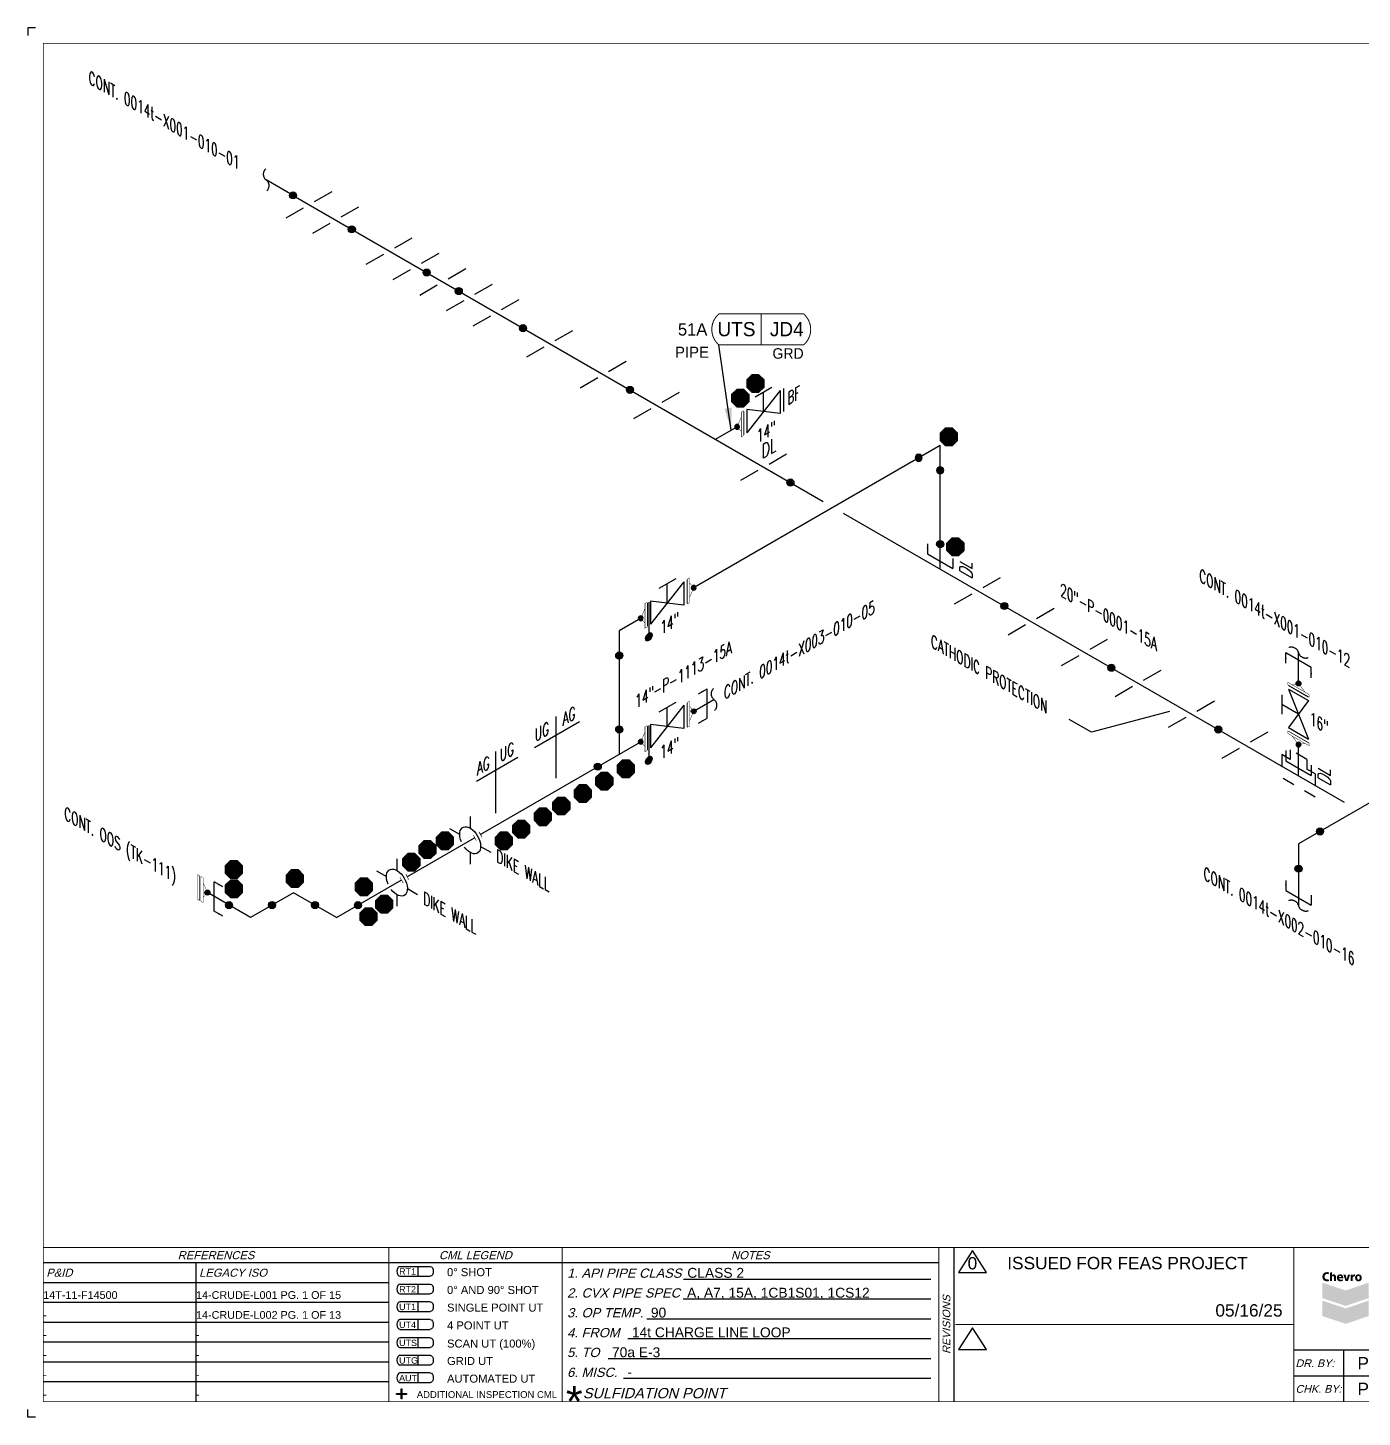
# Model space of a CAD drawing. Header units: inches. Extents: x 0 to 17.2, y 0 to 11.2.
# Drawn here: x 0 to 10.8, y 0 to 11.25 of the extents above; entities that cross this region are included whole.
import ezdxf
from ezdxf.enums import TextEntityAlignment as Align

# ---------------------------------------------------------------- set-up
doc = ezdxf.new("R2010")
doc.units = ezdxf.units.IN
doc.header["$MEASUREMENT"] = 0
doc.linetypes.add('HIDDEN2', pattern=[0.1875, 0.125, -0.0625])
for name, color, linetype in [('3', 1, 'Continuous'), ('BORDER', 3, 'Continuous'), ('BORDERTEXT', 7, 'Continuous'), ('COMP', 1, 'Continuous'), ('Continuation', 7, 'Continuous'), ('DL', 20, 'Continuous'), ('FITTINGS', 4, 'Continuous'), ('LOGO', 8, 'Continuous'), ('PART_PCML', 7, 'Continuous'), ('PART_SelectedCML_UT', 132, 'Continuous'), ('PIPE-ANNO', 150, 'HIDDEN2'), ('TEXT', 7, 'Continuous'), ('UNAS.PIPE', 251, 'Continuous'), ('WELD POINTS', 41, 'Continuous'), ('Welds', 7, 'Continuous')]:
    doc.layers.add(name, color=color, linetype=linetype)
doc.layers.add('PIPE', color=7, linetype='Continuous', lineweight=30)
doc.styles.add('CMLPAS', font='')
doc.styles.add('FEASStandard', font='arial.ttf')
doc.styles.add('ISO30', font='simplex.shx', dxfattribs={"width": 0.85, "oblique": 30, "height": 0.075})
doc.styles.add('PART_Standard', font='romans', dxfattribs={"width": 0.8, "height": 0.09})
doc.styles.add('Richmond', font='arial.ttf')
doc.styles.add('SIMPLEX', font='ROMANS')
doc.styles.get("Standard").update_dxf_attribs({"font": 'arial.ttf'})
doc.styles.get('CMLPAS').set_extended_font_data('Cordia New')
doc.dimstyles.new('Richmond', dxfattribs={"dimtxt": 0.18, "dimasz": 0.18, "dimexe": 0.18, "dimexo": 0.0625, "dimgap": 0.09, "dimtad": 0, "dimtih": 1, "dimtoh": 1, "dimdec": 4, "dimzin": 0, "dimdsep": 46, "dimtxsty": 'Richmond', "dimcen": 0.09, "dimadec": 0, "dimazin": 0, "dimtfac": 1, "dimtdec": 4, "dimtofl": 0, "dimtmove": 0, "dimatfit": 3, "dimfxl": 1, "dimtolj": 1, "dimtzin": 0, "dimarcsym": 0})
doc.dimstyles.get("Standard").update_dxf_attribs({"dimtxt": 0.18, "dimasz": 0.18, "dimexe": 0.18, "dimexo": 0.0625, "dimgap": 0.09, "dimtad": 0, "dimtih": 1, "dimtoh": 1, "dimdec": 4, "dimzin": 0, "dimdsep": 46, "dimtxsty": 'Standard', "dimcen": 0.09, "dimadec": 0, "dimazin": 0, "dimtfac": 1, "dimtdec": 4, "dimtofl": 0, "dimtmove": 0, "dimatfit": 3, "dimfxl": 1, "dimtolj": 1, "dimtzin": 0, "dimarcsym": 0})

# ---------------------------------------------------------------- blocks, each defined once
blk = doc.blocks.new('Border')
h = blk.add_hatch(color=256)
h.dxf.hatch_style = 1
h.paths.add_polyline_path([(3.147, 0.317), (3.11, 0.317), (3.11, 0.31), (3.147, 0.31), (3.147, 0.273), (3.154, 0.273), (3.154, 0.31), (3.191, 0.31), (3.191, 0.317), (3.154, 0.317), (3.154, 0.354), (3.147, 0.354)])
at = {"layer": 'LOGO', "lineweight": 0}
h = blk.add_hatch(color=164, dxfattribs=at)
edge = h.paths.add_edge_path()
edge.add_spline(control_points=[(10.659, 1.229), (10.656, 1.227), (10.65, 1.225), (10.642, 1.225), (10.618, 1.225), (10.605, 1.242), (10.605, 1.262), (10.605, 1.287), (10.622, 1.3), (10.643, 1.3), (10.652, 1.3), (10.656, 1.298), (10.659, 1.297), (10.659, 1.297), (10.656, 1.282), (10.656, 1.282), (10.653, 1.284), (10.65, 1.285), (10.644, 1.285), (10.634, 1.285), (10.623, 1.279), (10.623, 1.263), (10.623, 1.248), (10.632, 1.241), (10.644, 1.241), (10.649, 1.241), (10.652, 1.241), (10.656, 1.243), (10.656, 1.243), (10.659, 1.229), (10.659, 1.229)], knot_values=[0, 0, 0, 0, 1, 1, 1, 2, 2, 2, 3, 3, 3, 4, 4, 4, 5, 5, 5, 6, 6, 6, 7, 7, 7, 8, 8, 8, 9, 9, 9, 10, 10, 10, 10], degree=3, periodic=0)
h = blk.add_hatch(color=164, dxfattribs=at)
edge = h.paths.add_edge_path()
edge.add_spline(control_points=[(10.698, 1.282), (10.692, 1.282), (10.685, 1.279), (10.682, 1.274), (10.682, 1.274), (10.682, 1.274), (10.682, 1.274), (10.682, 1.274), (10.682, 1.3), (10.682, 1.3), (10.682, 1.3), (10.666, 1.294), (10.666, 1.294), (10.666, 1.294), (10.666, 1.228), (10.666, 1.228), (10.666, 1.228), (10.682, 1.228), (10.682, 1.228), (10.682, 1.228), (10.682, 1.259), (10.682, 1.259), (10.682, 1.263), (10.685, 1.268), (10.691, 1.268), (10.697, 1.268), (10.699, 1.263), (10.699, 1.256), (10.699, 1.256), (10.699, 1.228), (10.699, 1.228), (10.699, 1.228), (10.715, 1.228), (10.715, 1.228), (10.715, 1.228), (10.715, 1.259), (10.715, 1.259), (10.715, 1.275), (10.708, 1.282), (10.698, 1.282)], knot_values=[0, 0, 0, 0, 1, 1, 1, 2, 2, 2, 3, 3, 3, 4, 4, 4, 5, 5, 5, 6, 6, 6, 7, 7, 7, 8, 8, 8, 9, 9, 9, 10, 10, 10, 11, 11, 11, 12, 12, 12, 13, 13, 13, 13], degree=3, periodic=0)
h = blk.add_hatch(color=164, dxfattribs=at)
edge = h.paths.add_edge_path(flags=16)
edge.add_spline(control_points=[(10.758, 1.26), (10.758, 1.264), (10.756, 1.271), (10.749, 1.271), (10.742, 1.271), (10.739, 1.265), (10.739, 1.26), (10.739, 1.26), (10.758, 1.26), (10.758, 1.26)], knot_values=[0, 0, 0, 0, 1, 1, 1, 2, 2, 2, 3, 3, 3, 3], degree=3, periodic=0)
edge = h.paths.add_edge_path()
edge.add_spline(control_points=[(10.739, 1.249), (10.74, 1.242), (10.745, 1.238), (10.754, 1.238), (10.759, 1.238), (10.765, 1.24), (10.769, 1.242), (10.769, 1.242), (10.771, 1.23), (10.771, 1.23), (10.765, 1.227), (10.758, 1.225), (10.751, 1.225), (10.732, 1.225), (10.722, 1.237), (10.722, 1.254), (10.722, 1.271), (10.733, 1.282), (10.75, 1.282), (10.767, 1.282), (10.774, 1.27), (10.774, 1.254), (10.774, 1.253), (10.774, 1.25), (10.774, 1.249), (10.774, 1.249), (10.739, 1.249), (10.739, 1.249)], knot_values=[0, 0, 0, 0, 1, 1, 1, 2, 2, 2, 3, 3, 3, 4, 4, 4, 5, 5, 5, 6, 6, 6, 7, 7, 7, 8, 8, 8, 9, 9, 9, 9], degree=3, periodic=0)
blk.add_hatch(color=164, dxfattribs=at).paths.add_polyline_path([(10.793, 1.228), (10.775, 1.28), (10.793, 1.28), (10.802, 1.243), (10.803, 1.243), (10.812, 1.28), (10.83, 1.28), (10.812, 1.228)])
h = blk.add_hatch(color=164, dxfattribs=at)
edge = h.paths.add_edge_path()
edge.add_spline(control_points=[(10.834, 1.263), (10.834, 1.271), (10.834, 1.276), (10.834, 1.28), (10.834, 1.28), (10.849, 1.28), (10.849, 1.28), (10.849, 1.28), (10.849, 1.27), (10.849, 1.27), (10.849, 1.27), (10.85, 1.27), (10.85, 1.27), (10.852, 1.278), (10.857, 1.281), (10.863, 1.281), (10.865, 1.281), (10.866, 1.281), (10.868, 1.281), (10.868, 1.281), (10.868, 1.266), (10.868, 1.266), (10.867, 1.266), (10.864, 1.266), (10.862, 1.266), (10.855, 1.265), (10.852, 1.261), (10.851, 1.256), (10.85, 1.255), (10.85, 1.254), (10.85, 1.252), (10.85, 1.252), (10.85, 1.228), (10.85, 1.228), (10.85, 1.228), (10.834, 1.228), (10.834, 1.228), (10.834, 1.228), (10.834, 1.263), (10.834, 1.263)], knot_values=[0, 0, 0, 0, 1, 1, 1, 2, 2, 2, 3, 3, 3, 4, 4, 4, 5, 5, 5, 6, 6, 6, 7, 7, 7, 8, 8, 8, 9, 9, 9, 10, 10, 10, 11, 11, 11, 12, 12, 12, 13, 13, 13, 13], degree=3, periodic=0)
h = blk.add_hatch(color=164, dxfattribs=at)
edge = h.paths.add_edge_path(flags=16)
edge.add_spline(control_points=[(10.908, 1.254), (10.908, 1.262), (10.905, 1.27), (10.897, 1.27), (10.889, 1.27), (10.886, 1.262), (10.886, 1.254), (10.886, 1.245), (10.889, 1.238), (10.897, 1.238), (10.905, 1.238), (10.908, 1.245), (10.908, 1.254)], knot_values=[0, 0, 0, 0, 1, 1, 1, 2, 2, 2, 3, 3, 3, 4, 4, 4, 4], degree=3, periodic=0)
edge = h.paths.add_edge_path()
edge.add_spline(control_points=[(10.924, 1.254), (10.924, 1.237), (10.914, 1.225), (10.897, 1.225), (10.88, 1.225), (10.87, 1.237), (10.87, 1.254), (10.87, 1.271), (10.88, 1.282), (10.897, 1.282), (10.914, 1.282), (10.924, 1.271), (10.924, 1.254)], knot_values=[0, 0, 0, 0, 1, 1, 1, 2, 2, 2, 3, 3, 3, 4, 4, 4, 4], degree=3, periodic=0)
h = blk.add_hatch(color=150, dxfattribs=at)
h.set_gradient(color1=(0, 127, 255), color2=(0, 59, 117), rotation=45, one_color=1, tint=0.23, name='HEMISPHERICAL')
h.paths.add_polyline_path([(10.605, 1.089), (10.605, 1.214), (10.793, 1.151)])
h = blk.add_hatch(color=142, dxfattribs=at)
h.set_gradient(color1=(0, 153, 204), color2=(0, 57, 77), rotation=75, one_color=1, tint=0.15, name='INVCYLINDER')
h.paths.add_polyline_path([(10.98, 1.214), (10.793, 1.151), (10.605, 1.089), (10.793, 1.026), (10.98, 1.089)])
h = blk.add_hatch(color=242, dxfattribs=at)
h.set_gradient(color1=(204, 0, 51), color2=(102, 0, 26), rotation=45, one_color=1, tint=0.2, name='HEMISPHERICAL')
h.paths.add_polyline_path([(10.605, 0.944), (10.605, 1.069), (10.793, 1.006)])
h = blk.add_hatch(color=1, dxfattribs=at)
h.set_gradient(color1=(255, 0, 0), color2=(87, 0, 0), rotation=75, one_color=1, tint=0.17, name='INVCYLINDER')
h.paths.add_polyline_path([(10.98, 1.069), (10.793, 1.006), (10.605, 0.944), (10.793, 0.881), (10.98, 0.944)])
blk.add_line((5.432, 1.244), (7.435, 1.244))
for points in [[(5.43, 1.083), (7.435, 1.083)], [(5.136, 0.922), (7.435, 0.922)], [(4.982, 0.762), (7.435, 0.762)], [(4.822, 0.601), (7.435, 0.601)], [(3.147, 0.317), (3.147, 0.354), (3.154, 0.354), (3.154, 0.317)], [(4.947, 0.44), (7.435, 0.44)], [(3.147, 0.31), (3.11, 0.31), (3.11, 0.317), (3.147, 0.317)], [(3.154, 0.31), (3.154, 0.273), (3.147, 0.273), (3.147, 0.31)], [(3.154, 0.317), (3.191, 0.317), (3.191, 0.31), (3.154, 0.31)]]:
    blk.add_lwpolyline(points)
at = {"layer": 'BORDER'}
for p, q in [((7.625, 0.25), (7.625, 1.5)), ((7.5, 1.375), (0.25, 1.375)), ((1.487, 0.25), (1.487, 1.375)), ((1.487, 1.214), (0.25, 1.214)), ((3.048, 1.214), (1.487, 1.214)), ((1.487, 1.054), (0.25, 1.054)), ((3.048, 1.054), (1.487, 1.054)), ((1.487, 0.893), (0.25, 0.893)), ((3.048, 0.893), (1.487, 0.893)), ((1.487, 0.732), (0.25, 0.732)), ((3.048, 0.732), (1.487, 0.732)), ((1.487, 0.571), (0.25, 0.571)), ((3.048, 0.571), (1.487, 0.571)), ((12.25, 0.667), (10.375, 0.667)), ((10.775, 0.667), (10.775, 0.25)), ((12.25, 0.458), (10.375, 0.458)), ((1.487, 0.411), (0.25, 0.411)), ((3.048, 0.411), (1.487, 0.411))]:
    blk.add_line(p, q, dxfattribs=at)
at = {"layer": 'BORDER', "const_width": 0.005}
blk.add_lwpolyline([(0.25, 0.25), (17.25, 0.25), (17.25, 11.25), (0.25, 11.25)], close=True, dxfattribs=at)
at = {"layer": 'BORDER', "const_width": 0.00833}
for points in [[(17.25, 1.5), (0.25, 1.5)], [(3.048, 0.25), (3.048, 1.5)], [(4.45, 0.25), (4.45, 1.5)], [(7.5, 0.25), (7.5, 1.5)], [(10.375, 0.25), (10.375, 1.5)], [(7.634, 0.875), (10.375, 0.875)]]:
    blk.add_lwpolyline(points, dxfattribs=at)
at = {"layer": 'BORDERTEXT', "color": 7, "linetype": 'Continuous'}
for p, q in [((3.137, 1.346), (3.383, 1.346)), ((3.137, 1.267), (3.383, 1.267)), ((3.137, 1.202), (3.383, 1.202)), ((3.137, 1.123), (3.383, 1.123))]:
    blk.add_line(p, q, dxfattribs=at)
at = {"layer": 'BORDERTEXT'}
for p, q in [((3.283, 1.346), (3.283, 1.267)), ((3.283, 1.202), (3.283, 1.123)), ((3.283, 1.059), (3.283, 0.98)), ((3.283, 1.059), (3.283, 0.98)), ((3.283, 0.915), (3.283, 0.836)), ((3.283, 0.915), (3.283, 0.836)), ((3.283, 0.768), (3.283, 0.689)), ((3.283, 0.768), (3.283, 0.689)), ((3.283, 0.626), (3.283, 0.548)), ((3.283, 0.626), (3.283, 0.548)), ((3.283, 0.483), (3.283, 0.405)), ((3.283, 0.483), (3.283, 0.405))]:
    blk.add_line(p, q, dxfattribs=at)
at = {"layer": 'BORDERTEXT', "color": 7}
for p, q in [((3.383, 1.059), (3.137, 1.059)), ((3.137, 0.98), (3.383, 0.98)), ((3.383, 0.915), (3.137, 0.915)), ((3.137, 0.836), (3.383, 0.836)), ((3.383, 0.768), (3.137, 0.768)), ((3.137, 0.689), (3.383, 0.689)), ((3.383, 0.626), (3.137, 0.626)), ((3.137, 0.548), (3.383, 0.548)), ((3.383, 0.483), (3.137, 0.483)), ((3.137, 0.405), (3.383, 0.405))]:
    blk.add_line(p, q, dxfattribs=at)
at = {"layer": 'BORDERTEXT'}
for centre in [(3.137, 1.307), (3.137, 1.163), (3.137, 1.02), (3.137, 0.876), (3.137, 0.729), (3.137, 0.587), (3.137, 0.444)]:
    blk.add_ellipse(centre, major_axis=(0, -0.0394), ratio=0.624439, start_param=3.141593, end_param=6.283185, dxfattribs=at)
at = {"layer": 'BORDERTEXT', "extrusion": (0, 0, -1)}
for centre in [(3.383, 1.307), (3.383, 1.163), (3.383, 1.02), (3.383, 0.876), (3.383, 0.729), (3.383, 0.587), (3.383, 0.444)]:
    blk.add_ellipse(centre, major_axis=(0, -0.0394), ratio=0.624439, start_param=3.141593, end_param=6.283185, dxfattribs=at)
at = {"layer": 'BORDERTEXT', "style": 'FEASStandard', "oblique": 15}
for s, p in [('REFERENCES', (1.649, 1.437)), ('CML LEGEND', (3.749, 1.437)), ('NOTES', (5.975, 1.437))]:
    blk.add_text(s, height=0.065, dxfattribs=at).set_placement(p, align=Align.MIDDLE)
for s, height, p in [('P&ID', 0.065, (0.275, 1.295)), ('LEGACY ISO', 0.065, (1.512, 1.295)), ('DR. BY:', 0.0625, (10.387, 0.562)), ('CHK. BY:', 0.0625, (10.387, 0.354))]:
    blk.add_text(s, height=height, dxfattribs=at).set_placement(p, align=Align.MIDDLE_LEFT)
at = {"layer": 'BORDERTEXT', "style": 'FEASStandard'}
for s, height, p in [('RT1', 0.0518, (3.131, 1.279)), ('0%%D SHOT', 0.0648, (3.519, 1.267)), ('RT2', 0.0518, (3.131, 1.135)), ('0%%D AND 90%%D SHOT', 0.0648, (3.519, 1.123)), ('UT1', 0.0518, (3.131, 0.992)), ('SINGLE POINT UT', 0.0648, (3.519, 0.98)), ('4 POINT UT', 0.0648, (3.519, 0.836)), ('UT4', 0.0518, (3.131, 0.847)), ('UTS', 0.0518, (3.131, 0.701)), ('SCAN UT (100%%%)', 0.0648, (3.519, 0.689)), ('UTG', 0.0518, (3.131, 0.559)), ('GRID UT', 0.0648, (3.519, 0.548)), ('AUT', 0.0518, (3.131, 0.416)), ('AUTOMATED UT', 0.0648, (3.519, 0.405)), ('ADDITIONAL INSPECTION CML', 0.055, (3.274, 0.281))]:
    blk.add_text(s, height=height, dxfattribs=at).set_placement(p)
at = {"layer": 'BORDERTEXT', "style": 'FEASStandard', "oblique": 15}
for s, height, p in [('1. API PIPE CLASS', 0.075, (4.491, 1.254)), ('2. CVX PIPE SPEC', 0.075, (4.491, 1.094)), ('3. OP TEMP.', 0.075, (4.491, 0.933)), ('4. FROM ', 0.075, (4.491, 0.772)), ('5. TO ', 0.075, (4.491, 0.612)), ('6. MISC. ', 0.075, (4.491, 0.451)), ('SULFIDATION POINT', 0.08333, (4.619, 0.278))]:
    blk.add_text(s, height=height, dxfattribs=at).set_placement(p)
blk.add_text('REVISIONS', height=0.0625, rotation=90, dxfattribs=at).set_placement((7.562, 0.875), align=Align.MIDDLE)
at = {"layer": 'BORDERTEXT', "insert": (4.481, 0.378), "char_height": 0.25, "attachment_point": 1, "style": 'FEASStandard'}
blk.add_mtext('*', dxfattribs=at)
blk = doc.blocks.new('BORDER TEXT')
at = {"layer": 'BORDERTEXT'}
for tag, p, height, style in [('API_PIPE_CLASS', (5.464, 1.254), 0.08, 'Richmond'), ('MATERIAL1', (12.263, 1.211), 0.08, 'Richmond'), ('P&ID_#1', (0.25, 1.083), 0.0625, 'FEASStandard'), ('LINE_#1', (1.487, 1.083), 0.0625, 'FEASStandard'), ('CVX_PIPE_SPEC', (5.462, 1.093), 0.08, 'Richmond'), ('OP_TEMP', (5.169, 0.932), 0.08, 'Richmond'), ('MATERIAL2', (12.263, 1.04), 0.08, 'Richmond'), ('P&ID_#2', (0.25, 0.922), 0.0625, 'FEASStandard'), ('LINE_#2', (1.487, 0.922), 0.0625, 'FEASStandard'), ('MATERIAL3', (12.263, 0.868), 0.08, 'Richmond'), ('P&ID_#3', (0.25, 0.762), 0.0625, 'FEASStandard'), ('LINE_#3', (1.487, 0.762), 0.0625, 'FEASStandard'), ('FROM', (5.015, 0.772), 0.08, 'Richmond'), ('TO', (4.854, 0.611), 0.08, 'Richmond'), ('MATERIAL4', (12.263, 0.696), 0.08, 'Richmond'), ('P&ID_#4', (0.25, 0.601), 0.0625, 'FEASStandard'), ('LINE_#4', (1.487, 0.601), 0.0625, 'FEASStandard'), ('MATERIAL5', (12.263, 0.525), 0.08, 'Richmond'), ('P&ID_#5', (0.25, 0.44), 0.0625, 'FEASStandard'), ('LINE_#5', (1.487, 0.44), 0.0625, 'FEASStandard'), ('MISC', (4.979, 0.451), 0.08, 'Richmond'), ('INSULATION', (12.928, 0.414), 0.0625, 'FEASStandard'), ('P&ID_#6', (0.25, 0.28), 0.0625, 'FEASStandard'), ('LINE_#6', (1.487, 0.28), 0.0625, 'FEASStandard'), ('PWHT', (12.928, 0.281), 0.0625, 'FEASStandard')]:
    blk.add_attdef(tag, p, '', height=height, dxfattribs=dict(at, style=style))
at = {"layer": 'BORDERTEXT', "style": 'FEASStandard'}
for tag, p in [('DR.BY', (11.075, 0.562)), ('DR.BY_DATE', (11.95, 0.562)), ('CHK_BY', (11.075, 0.354)), ('CHK._BY_DATE', (11.95, 0.354))]:
    blk.add_attdef(tag, text='', height=0.1, dxfattribs=at).set_placement(p, align=Align.MIDDLE_CENTER)
at = {"layer": 'BORDERTEXT', "style": 'PART_Standard', "width": 0.8}
for tag, p in [('PLANT_NUMBER', (13.938, 0.384)), ('SYSTEM_NUMBER', (14.812, 0.384)), ('CIRCUIT_NUMBER', (15.688, 0.384)), ('SHEET_NUMBER', (16.5, 0.384)), ('REVISION', (17.062, 0.384))]:
    blk.add_attdef(tag, text='', height=0.15, dxfattribs=at).set_placement(p, align=Align.MIDDLE_CENTER)
blk = doc.blocks.new('4_SUPPORT_I-BEAM_30')
at = {"color": 0, "linetype": 'ByBlock', "lineweight": -2}
for p, q in [((-0.044, 0.025), (-0.186, 0.107)), ((0.186, -0.107), (0.044, -0.025))]:
    blk.add_line(p, q, dxfattribs=at)
blk = doc.blocks.new('1_BREAK-PIPE_PIPE_00')
at = {"color": 0, "linetype": 'ByBlock', "lineweight": -2}
for centre, major_axis in [((0.03, -0.092), (0, 0.101)), ((-0.03, 0.092), (0, -0.101))]:
    blk.add_ellipse(centre, major_axis=major_axis, ratio=0.711978, start_param=0.427466, end_param=3.141593, dxfattribs=at)
blk = doc.blocks.new('1_Tilde_00')
at = {"layer": 'PIPE-ANNO', "xscale": -0.5000000000000001, "yscale": 0.5, "zscale": 0.5}
blk.add_blockref('1_BREAK-PIPE_PIPE_00', (0, 0), dxfattribs=at)
blk = doc.blocks.new('1_Cont_330')
at = {"layer": 'Continuation', "style": 'PART_Standard', "oblique": 330, "width": 0.8}
blk.add_attdef('CONT.', (0, 0), '', height=0.09, rotation=330, dxfattribs=at)
blk = doc.blocks.new('2_WELD_SINGLE_00')
at = {"linetype": 'ByBlock', "lineweight": -2}
h = blk.add_hatch(color=0, dxfattribs=at)
edge = h.paths.add_edge_path()
edge.add_arc((0, 0), 0.0286, 0, 360)
at = {"color": 0, "linetype": 'ByBlock', "lineweight": -2}
blk.add_circle((0, 0), 0.0286, dxfattribs=at)
blk = doc.blocks.new('3_VALVE_FLANGE_GATE_30')
at = {"color": 0, "linetype": 'ByBlock', "lineweight": -2}
blk.add_wipeout([(-0.162, -0.187), (-0.135, -0.172), (0, 0), (0.135, -0.016), (0.162, 0), (0.162, 0.187), (0.135, 0.172), (0, 0), (-0.135, 0.016), (-0.162, 0)], dxfattribs=at)
for p, q in [((0.135, 0.172), (-0.135, -0.172)), ((0.068, 0.195), (-0.068, 0.117)), ((0, 0), (0, 0.156)), ((0.135, 0.172), (0.135, -0.016)), ((0.162, 0.187), (0.162, 0)), ((-0.162, 0), (-0.162, -0.187)), ((-0.135, 0.016), (-0.135, -0.172)), ((0.135, -0.016), (-0.135, 0.016))]:
    blk.add_line(p, q, dxfattribs=at)
blk = doc.blocks.new('AM9A04')
at = {"linetype": 'Continuous', "const_width": 0.01}
blk.add_lwpolyline([(0, -0.289), (0, 0.289), (-0.05, 0.318), (-0.05, -0.26)], close=True, dxfattribs=at)
at = {"const_width": 0.01}
blk.add_lwpolyline([(-0.05, -0.144), (-0.15, 0.087), (-0.05, 0.202)], dxfattribs=at)
blk = doc.blocks.new('A09')
at = {"layer": 'Welds'}
h = blk.add_hatch(color=256, dxfattribs=at)
h.dxf.hatch_style = 1
h.paths.add_polyline_path([(-0.03, 0, 1), (0.03, 0, 1)])
blk.add_circle((0, 0), 0.03, dxfattribs=at)
blk = doc.blocks.new('*U14')
blk.add_wipeout([(0.052, -0.03), (0.017, -0.07), (0.017, -0.11), (0, -0.1), (0, 0.1), (0.017, 0.09), (0.017, 0.05)]).dxf.layer = 'COMP'
at = {"layer": '3', "xscale": 0.65, "yscale": 0.65, "zscale": 0.65}
blk.add_blockref('A09', (0.052, -0.03), dxfattribs=at)
at = {"layer": 'COMP', "xscale": 0.3466300616258731, "yscale": 0.3466300616258731, "zscale": 0.3466300616258731, "rotation": 180}
blk.add_blockref('AM9A04', (0, 0), dxfattribs=at)
blk = doc.blocks.new('1_Text_30')
at = {"layer": 'TEXT', "style": 'PART_Standard', "oblique": 30, "width": 0.8}
blk.add_attdef('TEXT', (0, 0), '', height=0.09, rotation=30, dxfattribs=at)
blk = doc.blocks.new('DL_30')
at = {"layer": 'DL', "style": 'ISO30', "oblique": 30, "width": 0.85}
blk.add_text('DL', height=0.1, rotation=30, dxfattribs=at).set_placement((-0.21, 0.037))
blk = doc.blocks.new('1_Text_330')
at = {"layer": 'TEXT', "style": 'PART_Standard', "oblique": 330, "width": 0.8}
blk.add_attdef('3/4"', (0, 0), '', height=0.09, rotation=330, dxfattribs=at)
blk = doc.blocks.new('1_Tilde_30')
at = {"layer": 'PIPE-ANNO', "xscale": -0.5000000000000001, "yscale": 0.5000000000000001, "zscale": 0.5000000000000001, "rotation": 114.4010914305396}
blk.add_blockref('1_BREAK-PIPE_PIPE_00', (0, 0), dxfattribs=at)
blk = doc.blocks.new('2_ELBOW_WELD_30')
at = {"linetype": 'ByBlock', "lineweight": -2}
h = blk.add_hatch(color=0, dxfattribs=at)
edge = h.paths.add_edge_path()
edge.add_arc((0.174, 0.1), 0.0286, 0, 360)
h = blk.add_hatch(color=0, dxfattribs=at)
edge = h.paths.add_edge_path()
edge.add_arc((0, -0.201), 0.0286, 0, 360)
at = {"color": 0, "linetype": 'ByBlock', "lineweight": -2}
for centre in [(0.174, 0.1), (0, -0.201)]:
    blk.add_circle(centre, 0.0286, dxfattribs=at)
blk = doc.blocks.new('2_ELBOW_WELD_330')
at = {"linetype": 'ByBlock', "lineweight": -2}
h = blk.add_hatch(color=0, dxfattribs=at)
edge = h.paths.add_edge_path()
edge.add_arc((0.174, -0.1), 0.0286, 0, 360)
h = blk.add_hatch(color=0, dxfattribs=at)
edge = h.paths.add_edge_path()
edge.add_arc((0, -0.201), 0.0286, 0, 360)
at = {"color": 0, "linetype": 'ByBlock', "lineweight": -2}
for centre in [(0.174, -0.1), (0, -0.201)]:
    blk.add_circle(centre, 0.0286, dxfattribs=at)
blk = doc.blocks.new('2_BLIND_THREAD_PADDLE_30')
blk.add_wipeout([(-0.014, 0.086), (0.014, 0.102), (0.014, -0.086), (-0.014, -0.102)])
at = {"linetype": 'ByBlock', "lineweight": -2}
h = blk.add_hatch(color=0, dxfattribs=at)
edge = h.paths.add_edge_path()
edge.add_ellipse((0, 0.187), major_axis=(-0.0185, -0.032), ratio=0.57735, start_angle=0, end_angle=360)
at = {"color": 0, "linetype": 'ByBlock', "lineweight": -2}
for p, q in [((0, -0.094), (0, 0.157)), ((-0.014, -0.102), (-0.014, 0.086)), ((0.014, -0.086), (0.014, 0.102))]:
    blk.add_line(p, q, dxfattribs=at)
blk.add_ellipse((0, 0.187), major_axis=(-0.0185, -0.032), ratio=0.57735, dxfattribs=at)
blk = doc.blocks.new('1_Cont_30')
at = {"layer": 'Continuation', "style": 'PART_Standard', "oblique": 30, "width": 0.8}
blk.add_attdef('CONT', (0, 0), '', height=0.09, rotation=30, dxfattribs=at)
blk = doc.blocks.new('DL_Vert_30')
at = {"layer": 'DL', "style": 'ISO30', "oblique": 30, "width": 0.85}
blk.add_text('DL', height=0.1, rotation=90, dxfattribs=at).set_placement((0, 0))
blk = doc.blocks.new('*U95')
at = {"layer": 'WELD POINTS'}
for p, rotation in [((-0.174, 0.1), 329.9999999999999), ((0.174, 0.1), 119.9999999999999)]:
    blk.add_blockref('2_WELD_SINGLE_00', p, dxfattribs=dict(at, rotation=rotation))
blk = doc.blocks.new('*U97')
at = {"layer": 'WELD POINTS'}
for p, rotation in [((-0.174, -0.1), 30.00000000000001), ((0.174, -0.1), 60.00000000000003)]:
    blk.add_blockref('2_WELD_SINGLE_00', p, dxfattribs=dict(at, rotation=rotation))
blk = doc.blocks.new('*U96')
at = {"layer": 'WELD POINTS'}
for p, rotation in [((-0.174, 0.1), 330.0000000000001), ((0.174, 0.1), 119.9999999999999)]:
    blk.add_blockref('2_WELD_SINGLE_00', p, dxfattribs=dict(at, rotation=rotation))
blk = doc.blocks.new('6_PASS-THROUGH_GRADE_00')
at = {"color": 0, "linetype": 'ByBlock', "lineweight": -2}
for p, q in [((-0.166, 0.096), (-0.085, 0.049)), ((0.085, 0.049), (0.166, 0.096)), ((-0.166, -0.096), (-0.085, -0.049)), ((-0.024, -0.045), (0, -0.045)), ((-0.024, -0.093), (0, -0.093)), ((0, -0.045), (0, -0.093)), ((0, -0.045), (0.024, -0.045)), ((0, -0.093), (0.024, -0.093)), ((0.085, -0.049), (0.166, -0.096))]:
    blk.add_line(p, q, dxfattribs=at)
blk.add_wipeout([(-0.024, -0.045), (0.024, -0.045), (0.024, -0.093), (-0.024, -0.093)], dxfattribs=at)
blk.add_ellipse((0, 0), major_axis=(-0.12, 0), ratio=0.57735, start_param=4.915034, end_param=10.792929, dxfattribs=at)
blk = doc.blocks.new('*U99')
at = {"layer": 'PIPE-ANNO', "linetype": 'Continuous'}
for p, q in [((0, 0.1), (0, 0.6)), ((-0.156, 0.36), (0.18, 0.554))]:
    blk.add_line(p, q, dxfattribs=at)
at = {"layer": 'TEXT', "style": 'PART_Standard', "oblique": 30, "width": 0.8}
blk.add_attdef('SPEC_1_30/30', (-0.153, 0.404), '', height=0.09, rotation=30, dxfattribs=at)
blk.add_attdef('SPEC_2_30/30', text='', height=0.09, rotation=30, dxfattribs=at).set_placement((0.149, 0.578), align=Align.RIGHT)
blk = doc.blocks.new('*U100')
at = {"layer": 'PIPE-ANNO', "linetype": 'Continuous'}
for p, q in [((0, 0.1), (0, 0.6)), ((-0.176, 0.348), (0.187, 0.558))]:
    blk.add_line(p, q, dxfattribs=at)
at = {"layer": 'TEXT', "style": 'PART_Standard', "oblique": 30, "width": 0.8}
blk.add_attdef('SPEC_1_30/30', (-0.173, 0.392), '', height=0.09, rotation=30, dxfattribs=at)
blk.add_attdef('SPEC_2_30/30', text='', height=0.09, rotation=30, dxfattribs=at).set_placement((0.156, 0.583), align=Align.RIGHT)
blk = doc.blocks.new('PART_PCML')
blk.add_hatch(color=0).paths.add_polyline_path([(-0.07, -0.029), (-0.029, -0.07), (0.029, -0.07), (0.07, -0.029), (0.07, 0.029), (0.029, 0.07), (-0.029, 0.07), (-0.07, 0.029)])
at = {"color": 7, "const_width": 0.009}
blk.add_lwpolyline([(-0.07, 0.029), (-0.029, 0.07), (0.029, 0.07), (0.07, 0.029), (0.07, -0.029), (0.029, -0.07), (-0.029, -0.07), (-0.07, -0.029), (-0.07, 0.029), (-0.029, 0.07)], dxfattribs=at)
at = {"color": 18, "true_color": 0x000000}
blk.add_lwpolyline([(-0.029, 0.07), (-0.07, 0.029), (-0.07, -0.029), (-0.029, -0.07), (0.029, -0.07), (0.07, -0.029), (0.07, 0.029), (0.029, 0.07)], close=True, dxfattribs=at)
at = {"color": 7, "true_color": 0xffffff, "style": 'SIMPLEX', "width": 0.8, "flags": 1}
for tag, p in [('CIRCUIT', (-0.094, 0.089)), ('DM', (-0.053, -0.133)), ('TYPE', (-0.075, -0.204))]:
    blk.add_attdef(tag, p, '', height=0.0586, dxfattribs=at)
at = {"color": 7, "true_color": 0xffffff, "style": 'SIMPLEX', "width": 0.8}
blk.add_attdef('DMDISP', text='', height=0.0586, dxfattribs=at).set_placement((0, 0), align=Align.MIDDLE_CENTER)
blk = doc.blocks.new('CMLPAS')
at = {"const_width": 0.008}
blk.add_lwpolyline([(0.063, 0.125, 0.454441), (0.063, -0.125), (0.75, -0.125, 0.454441), (0.75, 0.125)], format="xyb", close=True, dxfattribs=at)
blk.add_lwpolyline([(0.406, -0.125), (0.406, 0.125)], dxfattribs=at)
at = {"style": 'CMLPAS', "flags": 1}
for tag, p in [('STATE', (0.75, 0.623)), ('DL', (0.75, 0.482)), ('CIRCUIT', (0.75, 0.341)), ('SUBSINTERVAL(MONTHS)', (-0.025, -0.335)), ('OLD_ID', (0.75, -0.337)), ('OLD_NDE', (0.75, -0.478)), ('OLD_ENTY', (0.741, -0.636)), ('SIZE', (0.747, -0.761)), ('SPEC', (0.747, -0.902)), ('JUSTIFY', (0.747, -1.043)), ('COMMENTS', (0.747, -1.185)), ('OLD_ASSET', (0.75, -1.326)), ('SCHED', (0.737, -1.469)), ('NOM_THICK', (0.752, -1.61)), ('CORR_ALLOW', (0.763, -1.745)), ('TML_STATUS', (0.772, -1.878)), ('FLOW_ORDER', (0.778, -2.13))]:
    blk.add_attdef(tag, text='', height=0.1, dxfattribs=at).set_placement(p, align=Align.MIDDLE_RIGHT)
at = {"style": 'CMLPAS'}
for tag, height, p in [('CHILD', 0.25, (0.75, 0.269)), ('###', 0.115, (0.75, 0.002)), ('ACCESS', 0.085, (0.75, -0.195))]:
    blk.add_attdef(tag, text='', height=height, dxfattribs=at).set_placement(p, align=Align.MIDDLE_RIGHT)
at = {"color": 152, "style": 'CMLPAS'}
for tag, height, p in [('SPECIAL', 0.085, (0.405, 0.19)), ('DM-TYPE', 0.1, (-0.03, 0)), ('COMP', 0.09, (-0.017, -0.185))]:
    blk.add_attdef(tag, text='', height=height, dxfattribs=at).set_placement(p, align=Align.MIDDLE_RIGHT)
at = {"style": 'CMLPAS'}
blk.add_attdef('NDE', text='', height=0.115, dxfattribs=at).set_placement((0.206, 0.002), align=Align.MIDDLE_CENTER)
blk = doc.blocks.new('*U81')
at = {"color": 20, "linetype": 'ByBlock', "ltscale": 0.7}
blk.add_line((-0.103, 0.122), (0.103, 0.003), dxfattribs=at)
for points in [[(-0.103, 0.204), (-0.103, 0.122)], [(0.103, 0.086), (0.103, 0.003)]]:
    blk.add_leader(points, dimstyle='Richmond', override={"dimasz": 0.04, "dimgap": 0.09, "dimtad": 0}, dxfattribs=at)
blk = doc.blocks.new('*U82')
at = {"color": 20, "linetype": 'ByBlock', "ltscale": 0.7}
blk.add_line((0.054, 0.15), (0.054, -0.087), dxfattribs=at)
for points in [[(0.126, 0.191), (0.054, 0.15)], [(0.126, -0.046), (0.054, -0.087)]]:
    blk.add_leader(points, dimstyle='Richmond', override={"dimasz": 0.04, "dimgap": 0.09, "dimtad": 0}, dxfattribs=at)
blk = doc.blocks.new('*U83')
at = {"color": 20, "linetype": 'ByBlock', "ltscale": 0.7}
blk.add_line((-0.054, -0.15), (-0.054, 0.087), dxfattribs=at)
for points in [[(-0.126, 0.046), (-0.054, 0.087)], [(-0.126, -0.191), (-0.054, -0.15)]]:
    blk.add_leader(points, dimstyle='Richmond', override={"dimasz": 0.04, "dimgap": 0.09, "dimtad": 0}, dxfattribs=at)
blk = doc.blocks.new('*U84')
at = {"color": 20, "linetype": 'ByBlock', "ltscale": 0.7}
blk.add_line((0.103, -0.122), (-0.103, -0.003), dxfattribs=at)
for points in [[(-0.103, -0.086), (-0.103, -0.003)], [(0.103, -0.204), (0.103, -0.122)]]:
    blk.add_leader(points, dimstyle='Richmond', override={"dimasz": 0.04, "dimgap": 0.09, "dimtad": 0}, dxfattribs=at)

msp = doc.modelspace()

# ---------------------------------------------------------------- linework, layer by layer
for p, q in [((0, 11.25), (0, 11.188)), ((0.062, 11.25), (0, 11.25)), ((7.386, 7.868), (4.788, 6.368)), ((4.788, 6.368), (4.788, 5.368)), ((2.499, 4.046), (5.014, 5.498)), ((1.803, 4.046), (1.454, 4.248)), ((2.151, 4.247), (1.803, 4.046)), ((2.499, 4.046), (2.151, 4.247)), ((0, 0), (0, 0.062)), ((0.062, 0), (0, 0))]:
    msp.add_line(p, q)
at = {"layer": 'BORDERTEXT'}
for points in [[(7.647, 1.349), (7.534, 1.173), (7.76, 1.173)], [(7.647, 0.724), (7.534, 0.548), (7.76, 0.548)]]:
    msp.add_lwpolyline(points, close=True, dxfattribs=at)
at = {"layer": 'FITTINGS', "linetype": 'HIDDEN2', "lineweight": -2, "ltscale": 0.5}
for p, q in [((10.355, 5.326), (10.355, 5.248)), ((10.423, 5.021), (10.152, 5.178)), ((10.423, 5.209), (10.355, 5.248)), ((10.423, 5.209), (10.423, 5.021))]:
    msp.add_line(p, q, dxfattribs=at)
at = {"layer": 'PIPE'}
for p, q in [((2.147, 9.893), (6.439, 7.415)), ((5.568, 7.918), (6.118, 8.236)), ((7.386, 6.868), (7.386, 7.868)), ((6.602, 7.321), (10.657, 4.98)), ((10.287, 5.193), (10.287, 5.941))]:
    msp.add_line(p, q, dxfattribs=at)
at = {"layer": 'UNAS.PIPE'}
for p, q in [((2.147, 9.893), (1.93, 10.018)), ((10.287, 5.941), (10.287, 6.191)), ((5.014, 5.498), (5.555, 5.811)), ((10.287, 4.642), (10.287, 4.142))]:
    msp.add_line(p, q, dxfattribs=at)
msp.add_lwpolyline([(9.242, 5.715), (8.61, 5.546), (8.429, 5.65)], dxfattribs=at)

# ---------------------------------------------------------------- block references
for p in [(7.646, 6.781), (10.547, 5.106)]:
    msp.add_blockref('DL_Vert_30', p)
at = {"xscale": -1}
msp.add_blockref('1_Tilde_30', (10.287, 4.142), dxfattribs=at)
at = {"layer": 'BORDER'}
msp.add_blockref('Border', (-0.125, -0.125), dxfattribs=at)
at = {"layer": 'BORDERTEXT'}
ref = msp.add_blockref('BORDER TEXT', (-0.125, -0.125), dxfattribs=at)
ref.add_attrib('CHK_BY', 'PART', dxfattribs={"height": 0.1, "style": 'FEASStandard'}).set_placement((10.95, 0.229), align=Align.MIDDLE_CENTER)
ref.add_attrib('DR.BY', 'PART', dxfattribs={"height": 0.1, "style": 'FEASStandard'}).set_placement((10.95, 0.437), align=Align.MIDDLE_CENTER)
ref.add_attrib('MISC', '-', (4.854, 0.326), dxfattribs={"height": 0.08, "style": 'Richmond'})
ref.add_attrib('TO', '70a E-3', (4.729, 0.486), dxfattribs={"height": 0.08, "style": 'Richmond'})
ref.add_attrib('FROM', '14t CHARGE LINE LOOP', (4.89, 0.647), dxfattribs={"height": 0.08, "style": 'Richmond'})
ref.add_attrib('OP_TEMP', '90', (5.044, 0.807), dxfattribs={"height": 0.08, "style": 'Richmond'})
ref.add_attrib('CVX_PIPE_SPEC', 'A, A7, 15A, 1CB1S01, 1CS12', (5.337, 0.968), dxfattribs={"height": 0.08, "style": 'Richmond'})
ref.add_attrib('API_PIPE_CLASS', 'CLASS 2', (5.339, 1.129), dxfattribs={"height": 0.08, "style": 'Richmond'})
ref.add_attrib('LINE_#6', '-', (1.362, 0.155), dxfattribs={"height": 0.0625, "style": 'FEASStandard'})
ref.add_attrib('LINE_#5', '-', (1.362, 0.315), dxfattribs={"height": 0.0625, "style": 'FEASStandard'})
ref.add_attrib('LINE_#4', '-', (1.362, 0.476), dxfattribs={"height": 0.0625, "style": 'FEASStandard'})
ref.add_attrib('LINE_#3', '-', (1.362, 0.637), dxfattribs={"height": 0.0625, "style": 'FEASStandard'})
ref.add_attrib('LINE_#2', '14-CRUDE-L002 PG. 1 OF 13', (1.362, 0.797), dxfattribs={"height": 0.0625, "style": 'FEASStandard'})
ref.add_attrib('LINE_#1', '14-CRUDE-L001 PG. 1 OF 15', (1.362, 0.958), dxfattribs={"height": 0.0625, "style": 'FEASStandard'})
ref.add_attrib('P&ID_#6', '-', (0.125, 0.155), dxfattribs={"height": 0.0625, "style": 'FEASStandard'})
ref.add_attrib('P&ID_#5', '-', (0.125, 0.315), dxfattribs={"height": 0.0625, "style": 'FEASStandard'})
ref.add_attrib('P&ID_#4', '-', (0.125, 0.476), dxfattribs={"height": 0.0625, "style": 'FEASStandard'})
ref.add_attrib('P&ID_#3', '-', (0.125, 0.637), dxfattribs={"height": 0.0625, "style": 'FEASStandard'})
ref.add_attrib('P&ID_#2', '-', (0.125, 0.797), dxfattribs={"height": 0.0625, "style": 'FEASStandard'})
ref.add_attrib('P&ID_#1', '14T-11-F14500', (0.125, 0.958), dxfattribs={"height": 0.0625, "style": 'FEASStandard'})
at = {"layer": 'Continuation'}
for name, p, values in [('1_Cont_330', (0.492, 10.802), {'CONT.': 'CONT. 0014t-X001-010-01'}), ('1_Cont_330', (9.483, 6.77), {'CONT.': 'CONT. 0014t-X001-010-12'}), ('1_Cont_30', (5.635, 5.808), {'CONT': 'CONT. 0014t-X003-010-05'}), ('1_Cont_330', (0.295, 4.844), {'CONT.': 'CONT. OOS (TK-111)'}), ('1_Cont_330', (9.518, 4.357), {'CONT.': 'CONT. 0014t-X002-010-16'})]:
    msp.add_blockref(name, p, dxfattribs=at).add_auto_attribs(values)
at = {"layer": 'DL'}
for p in [(7.386, 6.868), (10.287, 4.142)]:
    msp.add_blockref('*U81', p, dxfattribs=at)
at = {"layer": 'DL', "xscale": -1, "rotation": 180}
msp.add_blockref('*U82', (1.454, 4.248), dxfattribs=at)
at = {"layer": 'FITTINGS', "xscale": -1}
for p in [(2.277, 9.818), (2.493, 9.693), (2.926, 9.443), (3.143, 9.318), (3.359, 9.193), (3.576, 9.068), (3.792, 8.943), (4.225, 8.693), (4.658, 8.443), (5.091, 8.193), (5.957, 7.693), (7.689, 6.693), (8.122, 6.443), (8.555, 6.193), (8.988, 5.943), (9.421, 5.693), (9.854, 5.443)]:
    msp.add_blockref('4_SUPPORT_I-BEAM_30', p, dxfattribs=at)
at = {"layer": 'PART_PCML', "color": 13}
for p in [(7.456, 7.938), (7.509, 7.048), (4.841, 5.25), (4.667, 5.15), (4.493, 5.049), (4.319, 4.949), (4.169, 4.862), (3.995, 4.762), (2.162, 4.361), (1.669, 4.278)]:
    msp.add_blockref('PART_PCML', p, dxfattribs=at).add_auto_attribs({'DMDISP': '85A'})
at = {"layer": 'PART_PCML', "color": 96}
msp.add_blockref('PART_PCML', (1.668, 4.435), dxfattribs=at).add_auto_attribs({'DMDISP': '51A'})
at = {"layer": 'PART_SelectedCML_UT'}
msp.add_blockref('CMLPAS', (5.531, 8.808), dxfattribs=at).add_auto_attribs({'###': 'JD4', 'NDE': 'UTS', 'DM-TYPE': '51A', 'COMP': 'PIPE', 'ACCESS': 'GRD'})
at = {"layer": 'PIPE-ANNO'}
for p in [(1.93, 10.018), (5.555, 5.811)]:
    msp.add_blockref('1_Tilde_00', p, dxfattribs=at)
at = {"layer": 'PIPE-ANNO', "xscale": -1}
msp.add_blockref('1_Tilde_30', (10.287, 6.191), dxfattribs=at)
at = {"layer": 'PIPE-ANNO'}
msp.add_blockref('*U100', (4.278, 5.074), dxfattribs=at).add_auto_attribs({'SPEC_1_30/30': 'UG', 'SPEC_2_30/30': 'AG'})
at = {"layer": 'TEXT'}
for p, values in [((8.357, 6.653), {'3/4"': '20"-P-0001-15A'}), ((7.31, 6.238), {'3/4"': 'CATHODIC PROTECTION'})]:
    msp.add_blockref('1_Text_330', p, dxfattribs=at).add_auto_attribs(values)
at = {"layer": 'UNAS.PIPE'}
for name, p in [('2_WELD_SINGLE_00', (2.147, 9.893)), ('2_ELBOW_WELD_30', (10.287, 4.642))]:
    msp.add_blockref(name, p, dxfattribs=at)
at = {"layer": 'WELD POINTS'}
for name, p in [('2_WELD_SINGLE_00', (2.623, 9.618)), ('2_WELD_SINGLE_00', (3.229, 9.268)), ('2_WELD_SINGLE_00', (3.489, 9.118)), ('2_WELD_SINGLE_00', (4.009, 8.818)), ('2_WELD_SINGLE_00', (4.875, 8.318)), ('2_WELD_SINGLE_00', (6.174, 7.568)), ('2_WELD_SINGLE_00', (7.906, 6.568)), ('2_WELD_SINGLE_00', (8.772, 6.068)), ('2_WELD_SINGLE_00', (9.638, 5.568)), ('2_WELD_SINGLE_00', (4.614, 5.268)), ('*U96', (1.803, 4.046)), ('*U97', (2.151, 4.247)), ('*U95', (2.499, 4.046))]:
    msp.add_blockref(name, p, dxfattribs=at)
at = {"layer": 'WELD POINTS', "xscale": -1}
msp.add_blockref('2_ELBOW_WELD_330', (7.386, 7.868), dxfattribs=at)
at = {"layer": 'WELD POINTS'}
for p, rotation in [((7.386, 7.069), 270.0000000000032), ((4.788, 6.167), 89.9999999999999), ((4.788, 5.569), 269.9999999999999)]:
    msp.add_blockref('2_WELD_SINGLE_00', p, dxfattribs=dict(at, rotation=rotation))

# ---------------------------------------------------------------- texts
at = {"layer": 'BORDERTEXT', "style": 'FEASStandard'}
msp.add_text('ISSUED FOR FEAS PROJECT', height=0.1, dxfattribs=at).set_placement((8.903, 1.248), align=Align.MIDDLE_CENTER)
for tag, text, p in [('0', '', (7.647, 1.247)), ('05/16/25', '-', (9.886, 0.865))]:
    msp.add_attdef(tag, text=text, height=0.1, dxfattribs=at).set_placement(p, align=Align.MIDDLE_CENTER)

# ---------------------------------------------------------------- next in the draw order: block references
at = {"layer": 'FITTINGS'}
for p in [(5.956, 8.142), (5.177, 6.592)]:
    msp.add_blockref('3_VALVE_FLANGE_GATE_30', p, dxfattribs=at)
at = {"layer": 'FITTINGS', "rotation": 59.99999999999999}
msp.add_blockref('3_VALVE_FLANGE_GATE_30', (10.287, 5.693), dxfattribs=at)
at = {"layer": 'PIPE', "yscale": -1, "rotation": 299.9999999999999}
for p in [(3.581, 4.671), (2.988, 4.329)]:
    msp.add_blockref('6_PASS-THROUGH_GRADE_00', p, dxfattribs=at)
at = {"layer": 'UNAS.PIPE'}
msp.add_blockref('3_VALVE_FLANGE_GATE_30', (5.177, 5.592), dxfattribs=at)

# ---------------------------------------------------------------- next in the draw order: wipeouts: each hides what was drawn before it
msp.add_wipeout([(1.373, 4.394), (1.373, 4.354), (1.339, 4.314), (1.373, 4.234), (1.373, 4.194), (1.419, 4.168), (1.419, 4.208), (1.454, 4.248), (1.419, 4.328), (1.419, 4.368)]).dxf.layer = 'COMP'

# ---------------------------------------------------------------- next in the draw order: linework, layer by layer
at = {"layer": 'COMP', "linetype": 'Continuous'}
for points, const_width in [([(1.391, 4.184), (1.391, 4.384), (1.373, 4.394), (1.373, 4.194)], 0.00347), ([(1.402, 4.178), (1.419, 4.168), (1.419, 4.368), (1.402, 4.378)], 0.003)]:
    msp.add_lwpolyline(points, close=True, dxfattribs=dict(at, const_width=const_width))
at = {"layer": 'COMP', "const_width": 0.003}
msp.add_lwpolyline([(1.419, 4.328), (1.454, 4.248), (1.419, 4.208)], dxfattribs=at)

# ---------------------------------------------------------------- next in the draw order: block references
msp.add_blockref('DL_30', (6.151, 7.72))
at = {"layer": 'COMP', "ltscale": 0.65, "xscale": -1}
msp.add_blockref('*U14', (5.794, 8.049), dxfattribs=at)
at = {"layer": 'COMP', "ltscale": 0.65, "xscale": -1, "rotation": 180}
msp.add_blockref('*U14', (5.339, 6.686), dxfattribs=at)
at = {"layer": 'FITTINGS', "xscale": -1, "yscale": -1}
for p in [(5.028, 6.506), (5.028, 5.506)]:
    msp.add_blockref('2_BLIND_THREAD_PADDLE_30', p, dxfattribs=at)
at = {"layer": 'PART_PCML', "color": 13}
for p in [(5.89, 8.37), (3.377, 4.666), (3.854, 4.666), (3.235, 4.597), (3.105, 4.495), (2.72, 4.295), (2.886, 4.153), (2.759, 4.053)]:
    msp.add_blockref('PART_PCML', p, dxfattribs=at).add_auto_attribs({'DMDISP': '85A'})
at = {"layer": 'PIPE-ANNO'}
msp.add_blockref('*U99', (3.788, 4.791), dxfattribs=at).add_auto_attribs({'SPEC_1_30/30': 'AG', 'SPEC_2_30/30': 'UG'})
at = {"layer": 'TEXT'}
for name, p, values in [('1_Text_30', (6.149, 8.192), {'TEXT': 'BF'}), ('1_Text_30', (5.902, 7.884), {'TEXT': '14"'}), ('1_Text_30', (5.121, 6.333), {'TEXT': '14"'}), ('1_Text_330', (10.38, 5.612), {'3/4"': '16"'}), ('1_Text_330', (3.793, 4.5), {'3/4"': 'DIKE WALL'}), ('1_Text_330', (3.2, 4.157), {'3/4"': 'DIKE WALL'})]:
    msp.add_blockref(name, p, dxfattribs=at).add_auto_attribs(values)
at = {"layer": 'UNAS.PIPE'}
ref = msp.add_blockref('1_Text_30', (5.12, 5.323), dxfattribs=at)
ref.add_attrib('TEXT', '14"', (5.12, 5.323), dxfattribs={"height": 0.09, "rotation": 30, "style": 'PART_Standard', "oblique": 30, "width": 0.8})
at = {"layer": 'Welds', "xscale": 0.7, "yscale": 0.7, "zscale": 0.7}
msp.add_blockref('A09', (1.454, 4.248), dxfattribs=at)

# ---------------------------------------------------------------- next in the draw order: wipeouts: each hides what was drawn before it
for points in [[(10.287, 5.941), (10.236, 5.931), (10.201, 5.951), (10.201, 5.931), (10.374, 5.831), (10.374, 5.851), (10.339, 5.871)], [(5.391, 5.716), (5.356, 5.756), (5.356, 5.796), (5.339, 5.786), (5.339, 5.586), (5.356, 5.596), (5.356, 5.636)]]:
    msp.add_wipeout(points).dxf.layer = 'UNAS.PIPE'

# ---------------------------------------------------------------- next in the draw order: hatches: boundary and pattern name
at = {"layer": 'UNAS.PIPE'}
h = msp.add_hatch(color=256, dxfattribs=at)
h.dxf.hatch_style = 1
h.paths.add_polyline_path([(10.278, 5.924, -1), (10.297, 5.958, -1)])
h = msp.add_hatch(color=256, dxfattribs=at)
h.dxf.hatch_style = 1
h.paths.add_polyline_path([(5.371, 5.716, -1), (5.41, 5.716, -1)])

# ---------------------------------------------------------------- next in the draw order: linework, layer by layer
for centre in [(10.287, 5.941), (5.391, 5.716)]:
    msp.add_circle(centre, 0.0195, dxfattribs=at)

# ---------------------------------------------------------------- next in the draw order: block references
at = {"layer": 'COMP', "ltscale": 0.65, "xscale": -1}
for p in [(5.014, 6.499), (5.014, 5.499)]:
    msp.add_blockref('*U14', p, dxfattribs=at)
at = {"layer": 'COMP', "ltscale": 0.65, "xscale": -1, "rotation": 59.99999999999987}
msp.add_blockref('*U14', (10.287, 5.506), dxfattribs=at)
at = {"layer": 'DL'}
for name, p in [('*U84', (10.287, 6.191)), ('*U83', (5.555, 5.811))]:
    msp.add_blockref(name, p, dxfattribs=at)
at = {"layer": 'PART_PCML', "color": 96}
msp.add_blockref('PART_PCML', (5.768, 8.252), dxfattribs=at).add_auto_attribs({'DMDISP': '51A'})
at = {"layer": 'TEXT'}
msp.add_blockref('1_Text_30', (4.917, 5.736), dxfattribs=at).add_auto_attribs({'TEXT': '14"-P-1113-15A'})
at = {"layer": 'UNAS.PIPE', "xscale": -0.3466300616258731, "yscale": 0.3466300616258731, "zscale": 0.3466300616258731, "rotation": 59.99999999999987}
msp.add_blockref('AM9A04', (10.287, 5.881), dxfattribs=at)
at = {"layer": 'UNAS.PIPE', "xscale": -0.3466300616258731, "yscale": 0.3466300616258731, "zscale": 0.3466300616258731}
msp.add_blockref('AM9A04', (5.339, 5.686), dxfattribs=at)

# ---------------------------------------------------------------- next in the draw order: leaders
at = {"layer": 'PART_SelectedCML_UT'}
msp.add_leader([(5.695, 7.992), (5.594, 8.683)], dimstyle='Standard', dxfattribs=at)

# ---------------------------------------------------------------- next in the draw order: linework, layer by layer
at = {"layer": 'FITTINGS', "linetype": 'HIDDEN2', "lineweight": -2, "ltscale": 0.5}
for p, q in [((10.355, 5.326), (10.22, 5.404)), ((10.22, 5.404), (10.22, 5.326)), ((10.152, 5.365), (10.152, 5.178)), ((10.22, 5.326), (10.152, 5.365))]:
    msp.add_line(p, q, dxfattribs=at)
at = {"layer": 'UNAS.PIPE'}
msp.add_line((11.587, 5.392), (10.287, 4.642), dxfattribs=at)

# ---------------------------------------------------------------- next in the draw order: block references
at = {"layer": 'DL'}
msp.add_blockref('*U81', (10.287, 5.193), dxfattribs=at)

doc.saveas('drawing.dxf')
